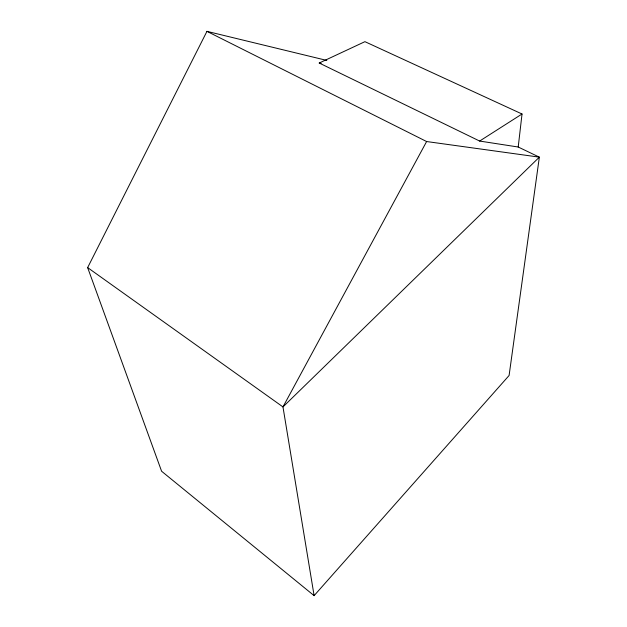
<?xml version="1.0" encoding="UTF-8"?>
<svg xmlns="http://www.w3.org/2000/svg" width="627" height="627" viewBox="0 0 627 627"><rect width="100%" height="100%" fill="white"/><g stroke="black" fill="none" stroke-linecap="round" stroke-linejoin="round"><path stroke-width="0.94" d="M518.208 147.016L522.032 114.004L364.93 41.664L319.221 63.021L479.639 141.059L518.208 147.016L539.353 157.15L509.093 375.495L314.111 595.65L161.594 471.238L87.647 267.604L206.949 31.35L326.8 60.419M87.647 267.604L282.973 406.923L539.353 157.15L426.619 141.537L282.973 406.923L314.111 595.65M479.639 141.059L522.032 114.004M319.221 63.021L321.095 63.46M206.949 31.35L426.619 141.537"/></g></svg>
